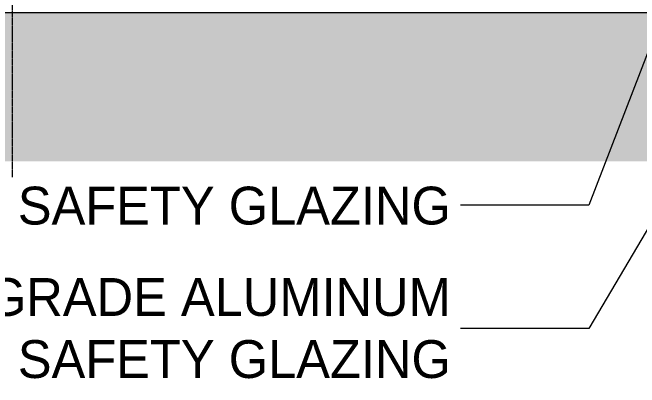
# Model space of a CAD drawing. Header units: inches. Extents: x 21386 to 98862, y -290 to 853.
# Drawn here: x 38529.5 to 38815.2, y -182.9 to -12 of the extents above; entities that cross this region are included whole.
import ezdxf

# ---------------------------------------------------------------- set-up
doc = ezdxf.new("R2010")
doc.units = ezdxf.units.IN
doc.header["$MEASUREMENT"] = 0
doc.linetypes.add('Grid Line 1_2_', pattern=[0.875, 0.5, -0.125, 0.125, -0.125])
for name, color, linetype, lineweight in [('A-ANNO-IDEN', 131, 'Continuous', 9), ('C-TOPO', 7, 'Continuous', 13), ('S-GRID', 1, 'Continuous', 9)]:
    doc.layers.add(name, color=color, linetype=linetype, lineweight=lineweight)
doc.styles.add('Century Gothic', font='GOTHIC.TTF', dxfattribs={"height": 17.245342})

msp = doc.modelspace()

# ---------------------------------------------------------------- hatches: boundary and pattern name
at = {"layer": 'C-TOPO', "lineweight": 9}
h = msp.add_hatch(dxfattribs=at)
h.set_pattern_fill('FP_50', color=8, style=0, pattern_type=2)
h.set_pattern_definition([(0, (-87938.914, 98.42), (48, 48), [48, -48]), (0, (-87938.914, 116.42), (48, 48), [48, -48]), (0, (-87938.914, 134.42), (48, 48), [48, -48]), (90, (-87932.914, 140.42), (-48, 48), [48, -48]), (90, (-87914.914, 140.42), (-48, 48), [48, -48]), (90, (-87896.914, 140.42), (-48, 48), [48, -48])])
h.paths.add_polyline_path([(39752.09, -79.82), (39838.71, -79.82), (39838.71, -48), (39833.71, -48), (39833.71, -36), (39838.71, -36), (39838.71, -12.01), (35631.46, -12.01), (35631.46, -36), (35636.46, -36), (35636.46, -48), (35631.46, -48), (35631.46, -79.82), (39607.97, -79.82)], flags=0)

# ---------------------------------------------------------------- linework, layer by layer
at = {"layer": 'A-ANNO-IDEN', "color": 153}
for p, q in [((38837.02, 16.91), (38792.1, -99.75)), ((38891.7, 12.65), (38792.1, -155.98)), ((38792.1, -99.75), (38729.2, -99.75)), ((38792.1, -155.98), (38729.2, -155.98))]:
    msp.add_line(p, q, dxfattribs=at)
at = {"layer": 'C-TOPO'}
msp.add_line((36773.66, -12.01), (39607.97, -12.01), dxfattribs=at)
at = {"layer": 'C-TOPO', "color": 8, "lineweight": 9}
msp.add_line((36773.66, -12.01), (39607.97, -12.01), dxfattribs=at)
at = {"layer": 'S-GRID', "linetype": 'Grid Line 1_2_'}
msp.add_line((38529.46, -107.86), (38529.46, 671.89), dxfattribs=at)

# ---------------------------------------------------------------- next in the draw order: texts
at = {"layer": 'A-ANNO-IDEN', "char_height": 17.2453, "attachment_point": 3, "line_spacing_factor": 0.984117, "style": 'Century Gothic', "bg_fill": 3, "box_fill_scale": 1.25, "bg_fill_color": 0, "bg_fill_transparency": 0}
for s, insert, width in [('SAFETY GLAZING', (38729.2, -91.36), 225.504), ('INTERIOR GRADE ALUMINUM\\PSTOREFRONT W/ SAFETY GLAZING', (38729.2, -133.02), 451.656)]:
    msp.add_mtext(s, dxfattribs=dict(at, insert=insert, width=width))

doc.saveas('drawing.dxf')
